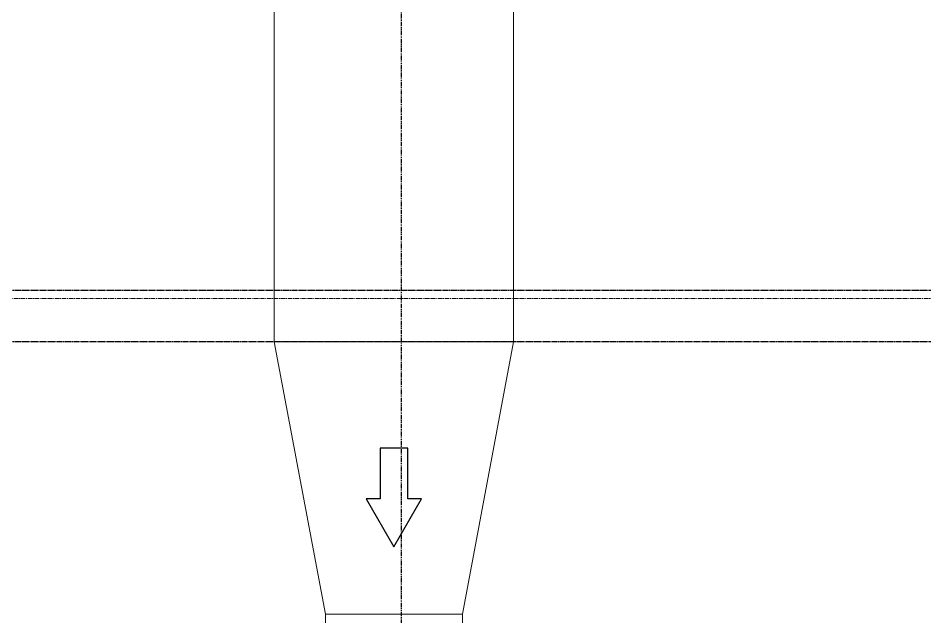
# Model space of a CAD drawing. Header units: inches. Extents: x 86328 to 235202, y 68629 to 184293.
# Drawn here: x 160631 to 163283, y 132511 to 134262 of the extents above; entities that cross this region are included whole.
import ezdxf

# ---------------------------------------------------------------- set-up
doc = ezdxf.new("R2010")
doc.units = ezdxf.units.IN
doc.header["$MEASUREMENT"] = 0
for name, pattern in [('CENTER', [2, 1.25, -0.25, 0.25, -0.25]), ('HIDDEN', [0.375, 0.25, -0.125]), ('PHANTOM2', [1.25, 0.625, -0.125, 0.125, -0.125, 0.125, -0.125])]:
    doc.linetypes.add(name, pattern=pattern)
doc.layers.add('.5', color=8, linetype='Continuous', lineweight=0)
doc.layers.add('DIM', color=251, linetype='Continuous', lineweight=0)

msp = doc.modelspace()

# ---------------------------------------------------------------- linework, layer by layer
at = {"layer": '.5', "color": 8, "linetype": 'CENTER', "ltscale": 10}
msp.add_line((193391.9, 133442.1), (128877.6, 133442.1), dxfattribs=at)
at = {"color": 8, "linetype": 'PHANTOM2', "ltscale": 20}
msp.add_line((161751.3, 146225.9), (161751.3, 122881.3), dxfattribs=at)
at = {"color": 8}
for p, q in [((161770.6, 133004.6), (161689.6, 133004.6)), ((161689.6, 133004.6), (161689.6, 132856.1)), ((161770.6, 132856.1), (161770.6, 133004.6)), ((161689.6, 132856.1), (161649.1, 132856.1)), ((161649.1, 132856.1), (161730.1, 132715.5)), ((161730.1, 132715.5), (161811.1, 132856.1)), ((161811.1, 132856.1), (161770.6, 132856.1))]:
    msp.add_line(p, q, dxfattribs=at)
at = {"layer": 'DIM', "color": 8, "linetype": 'Continuous', "ltscale": 10}
for p, q in [((161380.1, 134979.6), (161380.1, 133315.4)), ((162080.1, 134979.6), (162080.1, 133315.4)), ((161380.1, 133315.4), (162080.1, 133315.4)), ((161380.1, 133315.4), (161530.1, 132519.2)), ((162080.1, 133315.4), (161930.1, 132519.2)), ((161530.1, 132419.2), (161530.1, 132519.2)), ((161530.1, 132519.2), (161930.1, 132519.2)), ((161930.1, 132519.2), (161930.1, 132419.2))]:
    msp.add_line(p, q, dxfattribs=at)
at = {"layer": 'DIM', "color": 8, "linetype": 'HIDDEN', "lineweight": 25, "ltscale": 10}
for p, q in [((163776.3, 133465.4), (159725.9, 133465.4)), ((186276.3, 133315.4), (150276.3, 133315.4))]:
    msp.add_line(p, q, dxfattribs=at)

doc.saveas('drawing.dxf')
